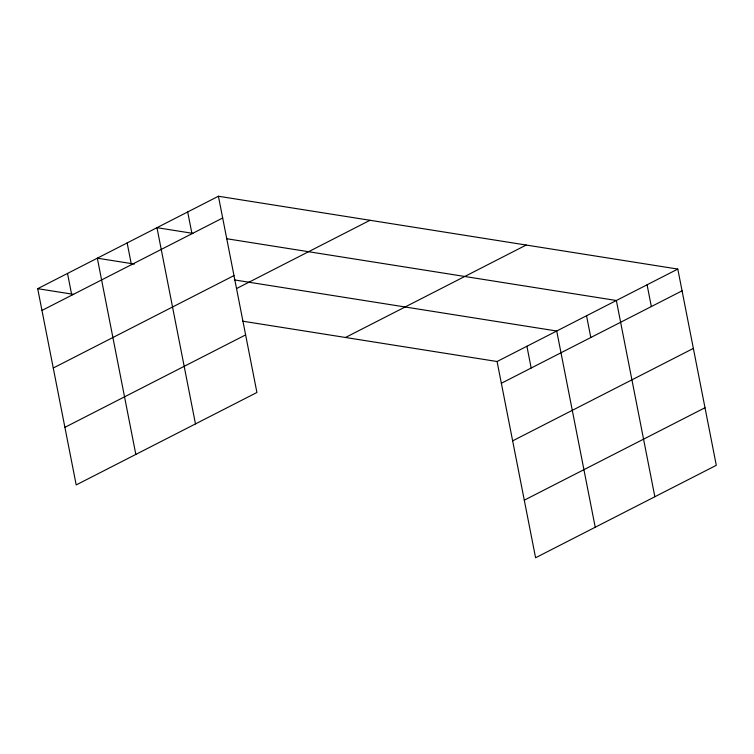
<?xml version="1.0" encoding="UTF-8"?>
<svg xmlns="http://www.w3.org/2000/svg" width="754" height="754" viewBox="0 0 754 754"><rect width="100%" height="100%" fill="white"/><g stroke="black" fill="none" stroke-linecap="round" stroke-linejoin="round"><path stroke-width="1.13" d="M218.415 196.247L256.916 392.485L76.201 484.926L37.7 288.688L218.415 196.247L677.799 269.074L716.3 465.312L535.585 557.753L497.084 361.515L242.515 321.157M41.97 310.441L222.684 218M53.261 368.018L233.976 275.578M236.596 288.528L370.007 220.281M64.901 427.339L245.616 334.908M345.492 337.481L526.198 245.041M497.084 361.515L677.799 269.074M501.353 383.277L682.068 290.837M512.654 440.854L693.369 348.414M524.294 500.175L704.999 407.735M192.901 233.372L156.973 227.68L195.475 423.908M226.596 238.716L616.357 300.507L654.858 496.745M134.391 264.06L97.332 258.179L135.833 454.417M234.334 279.904L556.725 331.015L595.226 527.253M37.7 288.688L73.638 294.38M647.083 284.795L651.343 306.548M586.537 315.756L590.806 337.519M526.905 346.265L531.174 368.018M187.689 211.959L191.959 233.712M127.153 242.929L131.422 264.682M67.521 273.429L71.79 295.191"/></g></svg>
